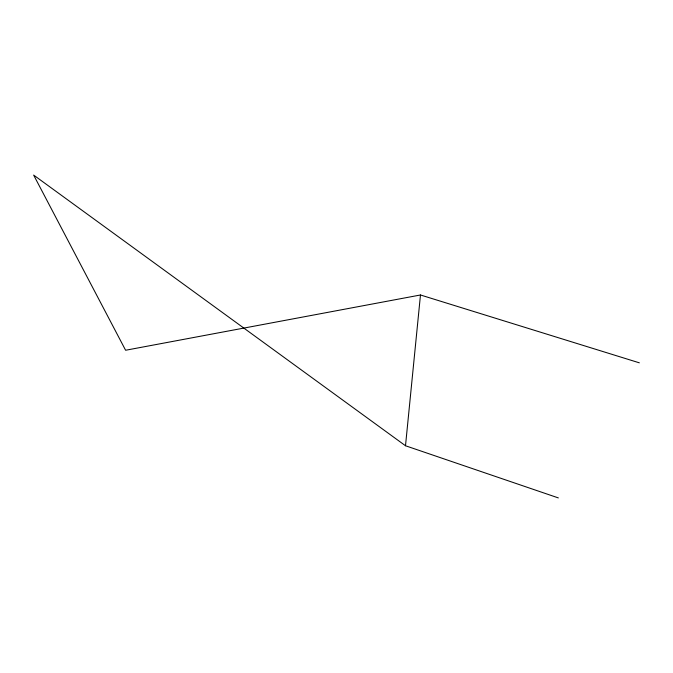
<?xml version="1.0" encoding="UTF-8"?>
<svg xmlns="http://www.w3.org/2000/svg" width="673" height="673" viewBox="0 0 673 673"><rect width="100%" height="100%" fill="white"/><g stroke="black" fill="none" stroke-linecap="round" stroke-linejoin="round"><path stroke-width="1.01" d="M558.354 497.911L405.499 445.753L420.474 294.984L639.35 362.831M420.474 294.984L125.607 350.254L33.65 175.089L405.499 445.753"/></g></svg>
